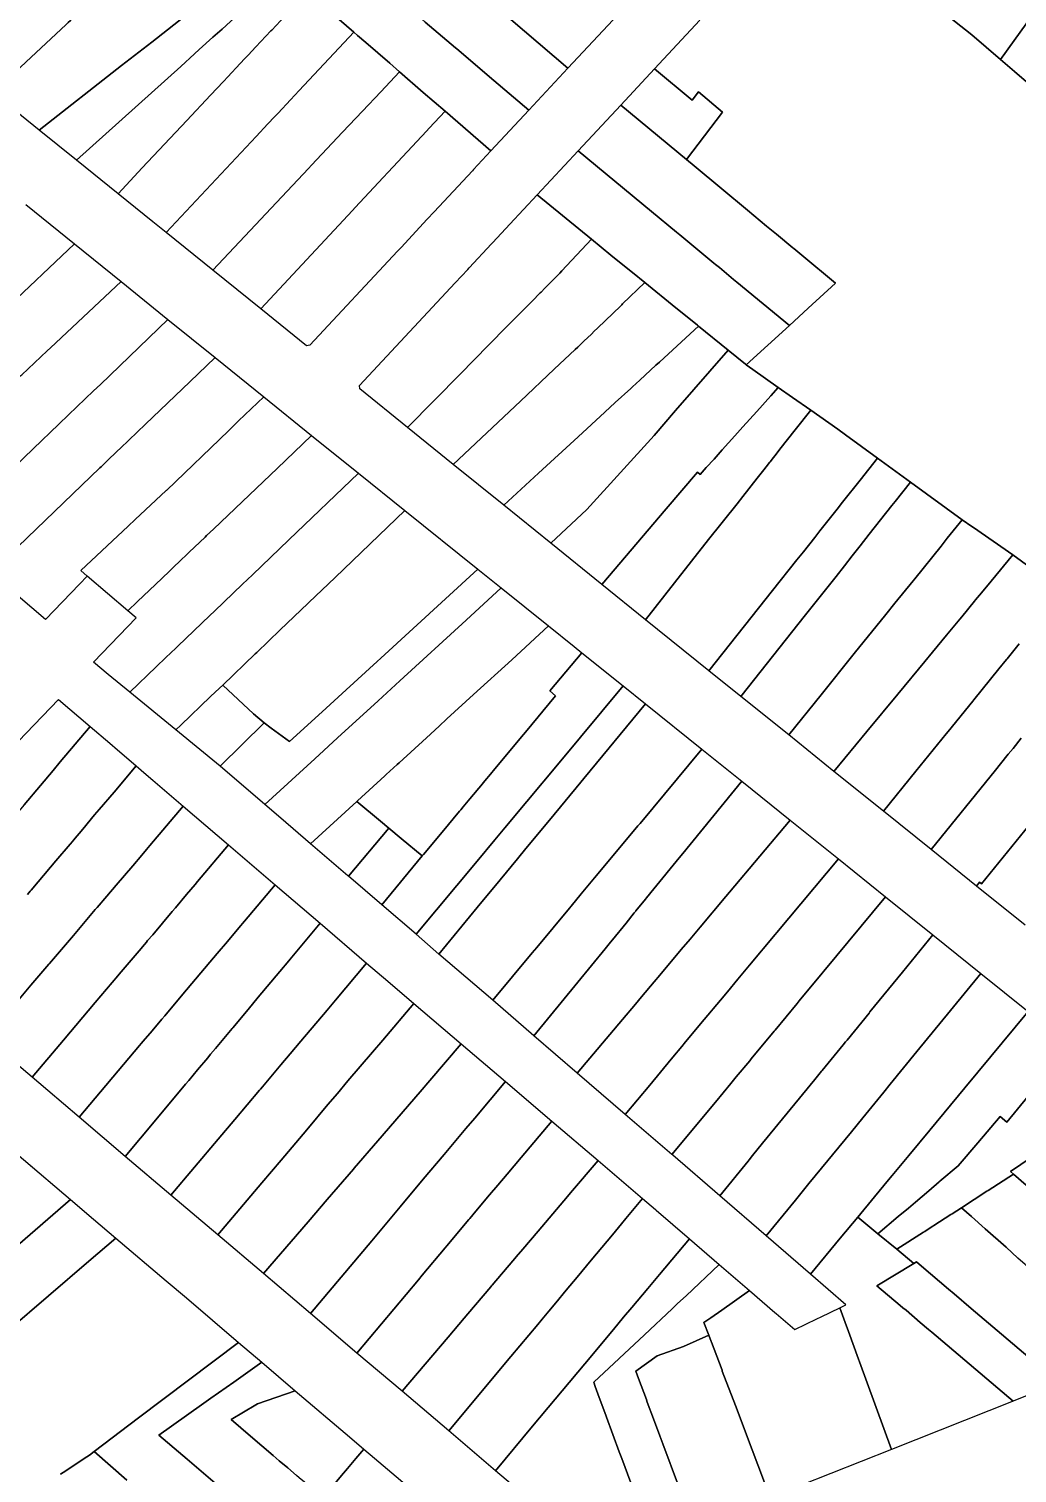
# Model space of a CAD drawing. Header units: metres. Extents: x 3 to 1005126, y 39 to 4383651.
# Drawn here: x 490382.7 to 490477.9, y 4370960.1 to 4371099.3 of the extents above; entities that cross this region are included whole.
import ezdxf

# ---------------------------------------------------------------- set-up
doc = ezdxf.new("R2010")
doc.units = ezdxf.units.M
doc.header["$MEASUREMENT"] = 0
doc.layers.add('TM_Llucmajor', color=7, linetype='Continuous')

msp = doc.modelspace()

# ---------------------------------------------------------------- linework, layer by layer
at = {"layer": 'TM_Llucmajor', "linetype": 'Continuous', "flags": 128}
for points in [[(490379.22, 4371093.11), (490374.59, 4371096.84), (490377.71, 4371101), (490379.04, 4371099.96), (490382.54, 4371104.13), (490384.22, 4371106.14), (490386.65, 4371108.37), (490388.51, 4371110.07), (490390.66, 4371112.04), (490394.6, 4371115.66), (490396.92, 4371117.79), (490400.58, 4371121.15), (490404.9, 4371117.01), (490395.33, 4371108.1), (490394.99, 4371107.78), (490394.65, 4371107.47), (490392.87, 4371105.81), (490391.01, 4371104.08), (490386.68, 4371100.06), (490386.48, 4371099.87), (490386.25, 4371099.65), (490382.89, 4371096.53), (490379.22, 4371093.11)], [(490470.21, 4371101.33), (490470.07, 4371101.44), (490468.52, 4371102.68), (490467.32, 4371103.64), (490470.37, 4371107.13), (490472.07, 4371109.08), (490473.75, 4371111), (490474.1, 4371111.4), (490476.9, 4371114.43), (490477.06, 4371114.6), (490477.28, 4371114.85), (490483.89, 4371121.99), (490490.85, 4371117.68), (490485.58, 4371109.7), (490485.48, 4371109.52), (490483.63, 4371106.24), (490483.41, 4371106.37), (490482.74, 4371105.28), (490476.31, 4371096.31), (490473.53, 4371098.68), (490470.21, 4371101.33)], [(490383.66, 4371089.52), (490379.22, 4371093.11), (490382.89, 4371096.53), (490386.25, 4371099.65), (490386.48, 4371099.87), (490386.68, 4371100.06), (490391.01, 4371104.08), (490392.87, 4371105.81), (490394.65, 4371107.47), (490394.99, 4371107.78), (490395.33, 4371108.1), (490404.9, 4371117.01), (490411.17, 4371110.98), (490409.47, 4371109.65), (490405.34, 4371106.43), (490403.5, 4371105), (490399.32, 4371101.73), (490398.46, 4371101.06), (490398.16, 4371100.83), (490394.52, 4371097.99), (490391.61, 4371095.72), (490383.66, 4371089.52)], [(490423.87, 4371104.65), (490413.93, 4371113.13), (490416.36, 4371115.02), (490418.92, 4371117.02), (490420.73, 4371115.5), (490421.15, 4371115.15), (490424.24, 4371112.54), (490425.59, 4371111.41), (490428.89, 4371108.63), (490431.92, 4371106.07), (490435.44, 4371103.11), (490438.98, 4371100.13), (490434.63, 4371095.48), (490427.59, 4371101.48), (490423.87, 4371104.65)], [(490477.66, 4371095.15), (490476.31, 4371096.31), (490482.74, 4371105.28), (490483.41, 4371106.37), (490483.63, 4371106.24), (490485.48, 4371109.52), (490485.58, 4371109.7), (490490.85, 4371117.68), (490499.06, 4371112.59), (490494, 4371104.59), (490493.2, 4371105.18), (490492.94, 4371104.93), (490491.22, 4371103.31), (490490.81, 4371102.92), (490490.38, 4371102.52), (490490.13, 4371102.28), (490489.84, 4371102.43), (490489.46, 4371102.07), (490487.02, 4371099.79), (490486.91, 4371099.68), (490483.36, 4371096.36), (490479.97, 4371093.18), (490477.66, 4371095.15)], [(490411.08, 4371108.27), (490409.47, 4371109.65), (490411.17, 4371110.98), (490413.93, 4371113.13), (490423.87, 4371104.65), (490427.59, 4371101.48), (490434.63, 4371095.48), (490430.85, 4371091.42), (490427.47, 4371094.3), (490423.92, 4371097.33), (490423.78, 4371097.45), (490420.88, 4371099.92), (490420.15, 4371100.54), (490418.6, 4371101.87), (490417.87, 4371102.49), (490417.07, 4371103.17), (490415.84, 4371104.22), (490415.26, 4371104.72), (490411.08, 4371108.27)], [(490387.26, 4371086.62), (490383.66, 4371089.52), (490391.61, 4371095.72), (490394.52, 4371097.99), (490398.16, 4371100.83), (490398.46, 4371101.06), (490399.32, 4371101.73), (490403.5, 4371105), (490405.34, 4371106.43), (490407.36, 4371104.68), (490405.54, 4371103.05), (490403.63, 4371101.33), (490402.11, 4371099.96), (490401.31, 4371099.24), (490400.42, 4371098.45), (490399.1, 4371097.27), (490398.65, 4371096.86), (490397.31, 4371095.65), (490387.26, 4371086.62)], [(490400.41, 4371076.01), (490395.91, 4371079.64), (490404.57, 4371088.9), (490405.7, 4371090.1), (490406.35, 4371090.79), (490406.69, 4371091.15), (490407.88, 4371092.43), (490408.73, 4371093.34), (490413.98, 4371098.95), (490414.35, 4371098.63), (490415.15, 4371097.94), (490417.45, 4371095.95), (490418.4, 4371095.13), (490416.58, 4371093.2), (490414.84, 4371091.35), (490412.91, 4371089.3), (490409.93, 4371086.13), (490409.63, 4371085.81), (490400.41, 4371076.01)], [(490405.02, 4371072.29), (490400.41, 4371076.01), (490409.63, 4371085.81), (490409.93, 4371086.13), (490412.91, 4371089.3), (490414.84, 4371091.35), (490416.58, 4371093.2), (490418.4, 4371095.13), (490420.69, 4371093.14), (490422.79, 4371091.33), (490421.26, 4371089.69), (490421, 4371089.41), (490417.3, 4371085.45), (490416.83, 4371084.95), (490414.12, 4371082.04), (490413.85, 4371081.75), (490405.02, 4371072.29)], [(490446.05, 4371086.67), (490439.71, 4371091.92), (490442.95, 4371095.4), (490446.58, 4371092.38), (490447.22, 4371093.21), (490449.52, 4371091.25), (490446.05, 4371086.67)], [(490442.68, 4371081.66), (490435.6, 4371087.51), (490439.71, 4371091.92), (490446.05, 4371086.67), (490446.78, 4371086.06), (490449.46, 4371083.85), (490451.94, 4371081.79), (490453.77, 4371080.27), (490454.72, 4371079.48), (490456.3, 4371078.17), (490456.4, 4371078.09), (490457.16, 4371077.46), (490460.4, 4371074.77), (490457.77, 4371072.35), (490455.96, 4371070.69), (490450.89, 4371074.87), (490450.58, 4371075.13), (490449.22, 4371076.26), (490448.85, 4371076.56), (490448.68, 4371076.7), (490447.92, 4371077.33), (490445.4, 4371079.41), (490445.07, 4371079.68), (490442.68, 4371081.66)], [(490418.55, 4371078.21), (490418.19, 4371077.83), (490409.77, 4371068.79), (490409.44, 4371068.73), (490405.02, 4371072.29), (490413.85, 4371081.75), (490414.12, 4371082.04), (490416.83, 4371084.95), (490417.3, 4371085.45), (490421, 4371089.41), (490421.26, 4371089.69), (490422.79, 4371091.33), (490427.21, 4371087.51), (490425.53, 4371085.71), (490425.42, 4371085.59), (490421.72, 4371081.62), (490421.07, 4371080.93), (490418.55, 4371078.21)], [(490436.89, 4371079), (490431.65, 4371083.26), (490435.6, 4371087.51), (490442.68, 4371081.66), (490445.07, 4371079.68), (490445.4, 4371079.41), (490447.92, 4371077.33), (490448.68, 4371076.7), (490448.85, 4371076.56), (490449.22, 4371076.26), (490450.58, 4371075.13), (490450.89, 4371074.87), (490455.96, 4371070.69), (490451.81, 4371066.88), (490451.72, 4371066.95), (490450.05, 4371068.31), (490447.22, 4371070.61), (490447.1, 4371070.71), (490445.16, 4371072.28), (490445.03, 4371072.39), (490442.03, 4371074.83), (490441.51, 4371075.25), (490441.36, 4371075.38), (490438.77, 4371077.47), (490436.89, 4371079)], [(490419.15, 4371060.87), (490414.56, 4371064.58), (490414.54, 4371064.9), (490420.67, 4371071.48), (490423.76, 4371074.8), (490424.36, 4371075.44), (490424.97, 4371076.09), (490425.11, 4371076.24), (490427.25, 4371078.54), (490427.39, 4371078.69), (490429.03, 4371080.45), (490431.65, 4371083.26), (490436.89, 4371079), (490434.05, 4371075.96), (490433.85, 4371075.74), (490432.55, 4371074.43), (490432.4, 4371074.27), (490432.03, 4371073.89), (490431.96, 4371073.82), (490431.18, 4371073.03), (490428.65, 4371070.48), (490425.53, 4371067.31), (490424.29, 4371066.07), (490419.15, 4371060.87)], [(490423.58, 4371057.29), (490419.15, 4371060.87), (490424.29, 4371066.07), (490425.53, 4371067.31), (490428.65, 4371070.48), (490431.18, 4371073.03), (490431.96, 4371073.82), (490432.03, 4371073.89), (490432.4, 4371074.27), (490432.55, 4371074.43), (490433.85, 4371075.74), (490434.05, 4371075.96), (490436.89, 4371079), (490438.77, 4371077.47), (490441.36, 4371075.38), (490441.51, 4371075.25), (490442.03, 4371074.83), (490439.89, 4371072.76), (490439.82, 4371072.69), (490439.71, 4371072.59), (490437.47, 4371070.43), (490437.16, 4371070.13), (490436.88, 4371069.86), (490436.16, 4371069.16), (490435.58, 4371068.61), (490435.33, 4371068.36), (490433.31, 4371066.46), (490430.06, 4371063.4), (490423.58, 4371057.29)], [(490374.59, 4371050.6), (490373, 4371051.95), (490378.83, 4371057.57), (490378.09, 4371058.22), (490375.85, 4371060.16), (490378.59, 4371062.74), (490379.17, 4371063.28), (490381.92, 4371065.86), (490381.99, 4371065.93), (490384.44, 4371068.23), (490384.76, 4371068.53), (490391.56, 4371074.92), (490396.07, 4371071.27), (490389.57, 4371065.01), (490388.91, 4371064.38), (490386.5, 4371062.06), (490385.57, 4371061.17), (490383.1, 4371058.79), (490380.41, 4371056.2), (490374.59, 4371050.6)], [(490428.44, 4371053.36), (490423.58, 4371057.29), (490430.06, 4371063.4), (490433.31, 4371066.46), (490435.33, 4371068.36), (490435.58, 4371068.61), (490436.16, 4371069.16), (490436.88, 4371069.86), (490437.16, 4371070.13), (490437.47, 4371070.43), (490439.71, 4371072.59), (490439.82, 4371072.69), (490439.89, 4371072.76), (490442.03, 4371074.83), (490445.03, 4371072.39), (490445.16, 4371072.28), (490447.1, 4371070.71), (490447.22, 4371070.61), (490444.31, 4371067.95), (490443.44, 4371067.16), (490443.11, 4371066.85), (490441.56, 4371065.43), (490440.85, 4371064.78), (490440.67, 4371064.62), (490439.19, 4371063.26), (490438.18, 4371062.33), (490435.61, 4371059.96), (490431.8, 4371056.45), (490428.44, 4371053.36)], [(490378.99, 4371046.86), (490374.59, 4371050.6), (490380.41, 4371056.2), (490383.1, 4371058.79), (490385.57, 4371061.17), (490386.5, 4371062.06), (490388.91, 4371064.38), (490389.57, 4371065.01), (490396.07, 4371071.27), (490400.63, 4371067.6), (490398.2, 4371065.27), (490393.92, 4371061.17), (490391.5, 4371058.85), (490391.2, 4371058.56), (490390.23, 4371057.64), (490389.64, 4371057.07), (490389.53, 4371056.96), (490378.99, 4371046.86)], [(490432.97, 4371049.7), (490428.44, 4371053.36), (490431.8, 4371056.45), (490435.61, 4371059.96), (490438.18, 4371062.33), (490439.19, 4371063.26), (490440.67, 4371064.62), (490440.85, 4371064.78), (490441.56, 4371065.43), (490443.11, 4371066.85), (490443.44, 4371067.16), (490444.31, 4371067.95), (490447.22, 4371070.61), (490450.05, 4371068.31), (490445, 4371062.5), (490442.93, 4371060.1), (490436.44, 4371052.96), (490432.97, 4371049.7)], [(490437.88, 4371045.73), (490432.97, 4371049.7), (490436.44, 4371052.96), (490442.93, 4371060.1), (490445, 4371062.5), (490450.05, 4371068.31), (490451.72, 4371066.95), (490451.81, 4371066.88), (490452.43, 4371066.45), (490454.89, 4371064.72), (490454.17, 4371063.91), (490452.82, 4371062.41), (490451.48, 4371060.92), (490450.71, 4371060.06), (490449.48, 4371058.69), (490448.7, 4371057.82), (490447.96, 4371056.99), (490447.38, 4371056.34), (490447.11, 4371056.56), (490444.1, 4371053.02), (490437.88, 4371045.73)], [(490388.31, 4371046.54), (490387.56, 4371045.76), (490384.28, 4371042.36), (490378.99, 4371046.86), (490389.53, 4371056.96), (490389.64, 4371057.07), (490390.23, 4371057.64), (490391.2, 4371058.56), (490391.5, 4371058.85), (490393.92, 4371061.17), (490398.2, 4371065.27), (490400.63, 4371067.6), (490405.31, 4371063.82), (490402.89, 4371061.5), (490401.91, 4371060.55), (490395.96, 4371054.82), (490395.9, 4371054.77), (490392.93, 4371052), (490392.24, 4371051.35), (490387.68, 4371047.09), (490388.31, 4371046.54)], [(490442.1, 4371042.33), (490437.88, 4371045.73), (490444.1, 4371053.02), (490447.11, 4371056.56), (490447.38, 4371056.34), (490447.96, 4371056.99), (490448.7, 4371057.82), (490449.48, 4371058.69), (490450.71, 4371060.06), (490451.48, 4371060.92), (490452.82, 4371062.41), (490454.17, 4371063.91), (490454.89, 4371064.72), (490456.27, 4371063.75), (490458.02, 4371062.52), (490456.53, 4371060.64), (490455.05, 4371058.76), (490454.69, 4371058.3), (490454.43, 4371057.97), (490454.1, 4371057.55), (490454.04, 4371057.47), (490453.71, 4371057.05), (490453.49, 4371056.77), (490452.86, 4371055.97), (490451.47, 4371054.21), (490450.92, 4371053.51), (490448.18, 4371050.05), (490444.9, 4371045.88), (490442.1, 4371042.33)], [(490388.31, 4371046.54), (490387.68, 4371047.09), (490392.24, 4371051.35), (490392.93, 4371052), (490395.9, 4371054.77), (490395.96, 4371054.82), (490401.91, 4371060.55), (490402.89, 4371061.5), (490405.31, 4371063.82), (490409.92, 4371060.09), (490406.6, 4371056.92), (490403.27, 4371053.74), (490400.47, 4371051.07), (490399.81, 4371050.44), (490399.66, 4371050.29), (490398.13, 4371048.84), (490397.83, 4371048.56), (490397.37, 4371048.12), (490396.53, 4371047.31), (490396.2, 4371046.99), (490394.87, 4371045.74), (490393.16, 4371044.1), (490392.21, 4371043.19), (490388.31, 4371046.54)], [(490448.21, 4371037.42), (490442.1, 4371042.33), (490444.9, 4371045.88), (490448.18, 4371050.05), (490450.92, 4371053.51), (490451.47, 4371054.21), (490452.86, 4371055.97), (490453.49, 4371056.77), (490453.71, 4371057.05), (490454.04, 4371057.47), (490454.1, 4371057.55), (490454.43, 4371057.97), (490454.69, 4371058.3), (490455.05, 4371058.76), (490456.53, 4371060.64), (490458.02, 4371062.52), (490460.62, 4371060.69), (490461.38, 4371060.14), (490464.46, 4371057.91), (490462.77, 4371055.78), (490461.09, 4371053.66), (490460.57, 4371053), (490458.9, 4371050.9), (490458.4, 4371050.27), (490457.31, 4371048.89), (490456.67, 4371048.09), (490454.34, 4371045.15), (490448.21, 4371037.42)], [(490390.33, 4371037.07), (490388.92, 4371038.23), (490393.01, 4371042.5), (490392.21, 4371043.19), (490393.16, 4371044.1), (490394.87, 4371045.74), (490396.2, 4371046.99), (490396.53, 4371047.31), (490397.37, 4371048.12), (490397.83, 4371048.56), (490398.13, 4371048.84), (490399.66, 4371050.29), (490399.81, 4371050.44), (490400.47, 4371051.07), (490403.27, 4371053.74), (490406.6, 4371056.92), (490409.92, 4371060.09), (490414.44, 4371056.44), (490407.73, 4371050.02), (490404.22, 4371046.66), (490403.27, 4371045.75), (490400.56, 4371043.16), (490400.11, 4371042.73), (490397.02, 4371039.78), (490396.83, 4371039.59), (490395.89, 4371038.69), (490394.95, 4371037.79), (490392.41, 4371035.36), (490390.33, 4371037.07)], [(490451.3, 4371034.93), (490448.21, 4371037.42), (490454.34, 4371045.15), (490456.67, 4371048.09), (490457.31, 4371048.89), (490458.4, 4371050.27), (490458.9, 4371050.9), (490460.57, 4371053), (490461.09, 4371053.66), (490462.77, 4371055.78), (490464.46, 4371057.91), (490467.63, 4371055.6), (490466.15, 4371053.72), (490465.85, 4371053.35), (490463.66, 4371050.57), (490462.78, 4371049.46), (490462.02, 4371048.5), (490461.26, 4371047.53), (490460.46, 4371046.51), (490459.82, 4371045.71), (490457.52, 4371042.79), (490451.3, 4371034.93)], [(490396.84, 4371031.71), (490392.41, 4371035.36), (490394.95, 4371037.79), (490395.89, 4371038.69), (490396.83, 4371039.59), (490397.02, 4371039.78), (490400.11, 4371042.73), (490400.56, 4371043.16), (490403.27, 4371045.75), (490404.22, 4371046.66), (490407.73, 4371050.02), (490414.44, 4371056.44), (490418.91, 4371052.85), (490412.19, 4371046.41), (490409.65, 4371043.99), (490409.55, 4371043.89), (490406.9, 4371041.35), (490404.65, 4371039.19), (490404.49, 4371039.04), (490401.36, 4371036.04), (490401.06, 4371035.75), (490400.19, 4371034.93), (490397.32, 4371032.17), (490396.84, 4371031.71)], [(490455.9, 4371031.23), (490451.3, 4371034.93), (490457.52, 4371042.79), (490459.82, 4371045.71), (490460.46, 4371046.51), (490461.26, 4371047.53), (490462.02, 4371048.5), (490462.78, 4371049.46), (490463.66, 4371050.57), (490465.85, 4371053.35), (490466.15, 4371053.72), (490467.63, 4371055.6), (490472.62, 4371051.97), (490471.18, 4371050.18), (490470.88, 4371049.81), (490470.58, 4371049.43), (490468.04, 4371046.28), (490467.88, 4371046.09), (490466.13, 4371043.92), (490465.25, 4371042.83), (490462.22, 4371039.07), (490459.03, 4371035.11), (490455.9, 4371031.23)], [(490405.36, 4371032.4), (490404.32, 4371033.26), (490401.36, 4371036.04), (490404.49, 4371039.04), (490404.65, 4371039.19), (490406.9, 4371041.35), (490409.55, 4371043.89), (490409.65, 4371043.99), (490412.19, 4371046.41), (490418.91, 4371052.85), (490425.94, 4371047.2), (490416.58, 4371038.62), (490416.25, 4371038.32), (490413.25, 4371035.58), (490410.94, 4371033.46), (490407.81, 4371030.59), (490406.04, 4371031.89), (490405.36, 4371032.4)], [(490460.26, 4371027.72), (490455.9, 4371031.23), (490459.03, 4371035.11), (490462.22, 4371039.07), (490465.25, 4371042.83), (490466.13, 4371043.92), (490467.88, 4371046.09), (490468.04, 4371046.28), (490470.58, 4371049.43), (490470.88, 4371049.81), (490471.18, 4371050.18), (490472.62, 4371051.97), (490473.55, 4371051.32), (490473.69, 4371051.22), (490477.49, 4371048.57), (490475.42, 4371046.06), (490474.49, 4371044.94), (490473.91, 4371044.24), (490473.81, 4371044.12), (490472.57, 4371042.62), (490472.39, 4371042.4), (490471.09, 4371040.83), (490470.66, 4371040.3), (490469.75, 4371039.2), (490469.01, 4371038.31), (490466.42, 4371035.17), (490463.43, 4371031.56), (490460.26, 4371027.72)], [(490405.42, 4371024.52), (490401.1, 4371028.21), (490405.36, 4371032.4), (490406.04, 4371031.89), (490407.81, 4371030.59), (490410.94, 4371033.46), (490413.25, 4371035.58), (490416.25, 4371038.32), (490416.58, 4371038.62), (490425.94, 4371047.2), (490428.19, 4371045.4), (490424.81, 4371042.3), (490418.43, 4371036.45), (490416.33, 4371034.53), (490412.42, 4371030.94), (490410.24, 4371028.94), (490405.42, 4371024.52)], [(490406.95, 4371023.21), (490405.42, 4371024.52), (490410.24, 4371028.94), (490412.42, 4371030.94), (490416.33, 4371034.53), (490418.43, 4371036.45), (490424.81, 4371042.3), (490428.19, 4371045.4), (490432.76, 4371041.73), (490429.21, 4371038.48), (490425.54, 4371035.12), (490422.97, 4371032.77), (490422.22, 4371032.08), (490420.99, 4371030.95), (490418.35, 4371028.54), (490418.17, 4371028.37), (490417.12, 4371027.42), (490416.99, 4371027.3), (490414.34, 4371024.87), (490414.27, 4371024.81), (490409.83, 4371020.74), (490406.95, 4371023.21)], [(490416.56, 4371022.91), (490414.27, 4371024.81), (490414.34, 4371024.87), (490416.99, 4371027.3), (490417.12, 4371027.42), (490418.17, 4371028.37), (490418.35, 4371028.54), (490420.99, 4371030.95), (490422.22, 4371032.08), (490422.97, 4371032.77), (490425.54, 4371035.12), (490429.21, 4371038.48), (490432.76, 4371041.73), (490435.22, 4371039.75), (490435.97, 4371039.15), (490432.88, 4371035.47), (490433.44, 4371035), (490430.53, 4371031.51), (490430.33, 4371031.27), (490427.42, 4371027.77), (490427.32, 4371027.65), (490426.45, 4371026.62), (490426.38, 4371026.53), (490425.18, 4371025.09), (490424.52, 4371024.29), (490424.29, 4371024.01), (490424.18, 4371023.88), (490422.5, 4371021.86), (490420.71, 4371019.71), (490420.59, 4371019.57), (490418.55, 4371021.26), (490417.36, 4371022.25), (490416.56, 4371022.91)], [(490419.99, 4371012.02), (490416.68, 4371014.87), (490420.59, 4371019.57), (490420.71, 4371019.71), (490422.5, 4371021.86), (490424.18, 4371023.88), (490424.29, 4371024.01), (490424.52, 4371024.29), (490425.18, 4371025.09), (490426.38, 4371026.53), (490426.45, 4371026.62), (490427.32, 4371027.65), (490427.42, 4371027.77), (490430.33, 4371031.27), (490430.53, 4371031.51), (490433.44, 4371035), (490432.88, 4371035.47), (490435.97, 4371039.15), (490439.96, 4371035.95), (490433.79, 4371028.55), (490430.67, 4371024.82), (490428.55, 4371022.28), (490427.59, 4371021.13), (490425.88, 4371019.08), (490419.99, 4371012.02)], [(490401.1, 4371028.21), (490396.84, 4371031.71), (490397.32, 4371032.17), (490400.19, 4371034.93), (490401.06, 4371035.75), (490401.36, 4371036.04), (490404.32, 4371033.26), (490405.36, 4371032.4), (490401.1, 4371028.21)], [(490422.19, 4371010.12), (490419.99, 4371012.02), (490425.88, 4371019.08), (490427.59, 4371021.13), (490428.55, 4371022.28), (490430.67, 4371024.82), (490433.79, 4371028.55), (490439.96, 4371035.95), (490442.1, 4371034.23), (490436.16, 4371027.04), (490435.86, 4371026.67), (490432.85, 4371023.03), (490430.57, 4371020.28), (490429.77, 4371019.31), (490428.08, 4371017.27), (490425.89, 4371014.61), (490422.19, 4371010.12)], [(490369.65, 4371009.58), (490366.33, 4371012.41), (490366.2, 4371014.42), (490371.58, 4371020.05), (490380.35, 4371029.25), (490382.42, 4371031.41), (490385.52, 4371034.66), (490388.58, 4371032.04), (490385.71, 4371028.63), (490385.02, 4371027.82), (490383.79, 4371026.35), (490382.22, 4371024.49), (490380.97, 4371023.01), (490380.16, 4371022.05), (490378.38, 4371019.94), (490376.05, 4371017.17), (490375.66, 4371016.71), (490369.65, 4371009.58)], [(490427.38, 4371005.66), (490422.19, 4371010.12), (490425.89, 4371014.61), (490428.08, 4371017.27), (490429.77, 4371019.31), (490430.57, 4371020.28), (490432.85, 4371023.03), (490435.86, 4371026.67), (490436.16, 4371027.04), (490442.1, 4371034.23), (490447.53, 4371029.87), (490441.57, 4371022.71), (490441.37, 4371022.47), (490438.19, 4371018.65), (490437.2, 4371017.46), (490435.91, 4371015.91), (490434.94, 4371014.74), (490434.78, 4371014.54), (490431.62, 4371010.76), (490431.18, 4371010.24), (490427.38, 4371005.66)], [(490431.35, 4371002.24), (490427.38, 4371005.66), (490431.18, 4371010.24), (490431.62, 4371010.76), (490434.78, 4371014.54), (490434.94, 4371014.74), (490435.91, 4371015.91), (490437.2, 4371017.46), (490438.19, 4371018.65), (490441.37, 4371022.47), (490441.57, 4371022.71), (490447.53, 4371029.87), (490451.39, 4371026.77), (490445.7, 4371019.81), (490445.34, 4371019.38), (490442.91, 4371016.41), (490442.21, 4371015.55), (490442.1, 4371015.41), (490441.17, 4371014.28), (490441.12, 4371014.21), (490441.02, 4371014.09), (490440.22, 4371013.11), (490438.91, 4371011.5), (490438.72, 4371011.27), (490438.21, 4371010.63), (490435.58, 4371007.42), (490431.35, 4371002.24)], [(490435.52, 4370998.65), (490431.35, 4371002.24), (490435.58, 4371007.42), (490438.21, 4371010.63), (490438.72, 4371011.27), (490438.91, 4371011.5), (490440.22, 4371013.11), (490441.02, 4371014.09), (490441.12, 4371014.21), (490441.17, 4371014.28), (490442.1, 4371015.41), (490442.21, 4371015.55), (490442.91, 4371016.41), (490445.34, 4371019.38), (490445.7, 4371019.81), (490451.39, 4371026.77), (490456.05, 4371023.03), (490450.18, 4371016.07), (490449.85, 4371015.67), (490447.36, 4371012.72), (490446.39, 4371011.55), (490445.54, 4371010.55), (490443.47, 4371008.09), (490442.93, 4371007.45), (490441.72, 4371006.01), (490441.12, 4371005.3), (490439.87, 4371003.81), (490435.52, 4370998.65)], [(490413.49, 4371017.61), (490413.43, 4371017.67), (490409.83, 4371020.74), (490414.27, 4371024.81), (490416.56, 4371022.91), (490417.36, 4371022.25), (490413.49, 4371017.61)], [(490440.14, 4370994.67), (490435.52, 4370998.65), (490439.87, 4371003.81), (490441.12, 4371005.3), (490441.72, 4371006.01), (490442.93, 4371007.45), (490443.47, 4371008.09), (490445.54, 4371010.55), (490446.39, 4371011.55), (490447.36, 4371012.72), (490449.85, 4371015.67), (490450.18, 4371016.07), (490456.05, 4371023.03), (490460.68, 4371019.31), (490454.76, 4371012.21), (490454.59, 4371012), (490452.12, 4371009.04), (490450.99, 4371007.69), (490449.99, 4371006.49), (490449.32, 4371005.68), (490447.76, 4371003.81), (490445.8, 4371001.46), (490445.75, 4371001.4), (490444.58, 4371000), (490442.5, 4370997.5), (490440.14, 4370994.67)], [(490416.68, 4371014.87), (490413.49, 4371017.61), (490417.36, 4371022.25), (490418.55, 4371021.26), (490420.59, 4371019.57), (490416.68, 4371014.87)], [(490387.52, 4370994.39), (490382.99, 4370998.25), (490386.01, 4371001.82), (490389.08, 4371005.45), (490391.24, 4371008.01), (490391.39, 4371008.17), (490393.49, 4371010.65), (490393.63, 4371010.82), (490394, 4371011.26), (490394.12, 4371011.41), (490394.61, 4371011.98), (490396.5, 4371014.22), (490396.8, 4371014.57), (490397.88, 4371015.85), (490398.71, 4371016.83), (490398.94, 4371017.11), (490401.92, 4371020.63), (490406.41, 4371016.79), (490403.46, 4371013.3), (490402.9, 4371012.63), (490401.82, 4371011.34), (490400.83, 4371010.17), (490400.12, 4371009.33), (490397.88, 4371006.67), (490397.68, 4371006.45), (490395.77, 4371004.18), (490395.5, 4371003.86), (490394.55, 4371002.73), (490393.69, 4371001.71), (490393.51, 4371001.5), (490393.35, 4371001.3), (490387.52, 4370994.39)], [(490444.64, 4370990.81), (490440.14, 4370994.67), (490442.5, 4370997.5), (490444.58, 4371000), (490445.75, 4371001.4), (490445.8, 4371001.46), (490447.76, 4371003.81), (490449.32, 4371005.68), (490449.99, 4371006.49), (490450.99, 4371007.69), (490452.12, 4371009.04), (490454.59, 4371012), (490454.76, 4371012.21), (490460.68, 4371019.31), (490465.24, 4371015.64), (490459.28, 4371008.46), (490459.13, 4371008.27), (490456.91, 4371005.6), (490456.72, 4371005.37), (490454.59, 4371002.8), (490454.5, 4371002.69), (490452.29, 4371000.02), (490452.14, 4370999.84), (490450.85, 4370998.28), (490450.33, 4370997.66), (490448.83, 4370995.85), (490444.64, 4370990.81)], [(490391.97, 4370990.62), (490387.52, 4370994.39), (490393.35, 4371001.3), (490393.51, 4371001.5), (490393.69, 4371001.71), (490394.55, 4371002.73), (490395.5, 4371003.86), (490395.77, 4371004.18), (490397.68, 4371006.45), (490397.88, 4371006.67), (490400.12, 4371009.33), (490400.83, 4371010.17), (490401.82, 4371011.34), (490402.9, 4371012.63), (490403.46, 4371013.3), (490406.41, 4371016.79), (490410.75, 4371013.08), (490407.87, 4371009.63), (490407.72, 4371009.45), (490406.86, 4371008.43), (490404.79, 4371005.95), (490403.82, 4371004.79), (490402.33, 4371003.01), (490402.27, 4371002.95), (490400.66, 4371001.02), (490400.19, 4371000.46), (490399.92, 4371000.13), (490398.93, 4370998.95), (490398.09, 4370997.95), (490397.78, 4370997.57), (490394.91, 4370994.14), (490391.97, 4370990.62)], [(490449.26, 4370986.83), (490444.73, 4370990.73), (490444.64, 4370990.81), (490448.83, 4370995.85), (490450.33, 4370997.66), (490450.85, 4370998.28), (490452.14, 4370999.84), (490452.29, 4371000.02), (490454.5, 4371002.69), (490454.59, 4371002.8), (490456.72, 4371005.37), (490456.91, 4371005.6), (490459.13, 4371008.27), (490459.28, 4371008.46), (490465.24, 4371015.64), (490469.79, 4371011.97), (490466.86, 4371008.38), (490463.73, 4371004.55), (490463.64, 4371004.43), (490461.52, 4371001.83), (490461.38, 4371001.66), (490461.13, 4371001.36), (490459.12, 4370998.9), (490459.06, 4370998.83), (490458.54, 4370998.18), (490458.41, 4370998.02), (490453.36, 4370991.9), (490452.42, 4370990.71), (490452.1, 4370990.29), (490451.99, 4370990.17), (490449.26, 4370986.83)], [(490396.37, 4370986.88), (490391.97, 4370990.62), (490394.91, 4370994.14), (490397.78, 4370997.57), (490398.09, 4370997.95), (490398.93, 4370998.95), (490399.92, 4371000.13), (490400.19, 4371000.46), (490400.66, 4371001.02), (490402.27, 4371002.95), (490402.33, 4371003.01), (490403.82, 4371004.79), (490404.79, 4371005.95), (490406.86, 4371008.43), (490407.72, 4371009.45), (490407.87, 4371009.63), (490410.75, 4371013.08), (490415.23, 4371009.24), (490412.23, 4371005.68), (490411.42, 4371004.72), (490408.89, 4371001.73), (490407.87, 4371000.51), (490406.96, 4370999.43), (490405.2, 4370997.34), (490404.99, 4370997.11), (490404.92, 4370997.02), (490402.52, 4370994.17), (490400.92, 4370992.29), (490396.37, 4370986.88)], [(490453.73, 4370982.97), (490449.26, 4370986.83), (490451.99, 4370990.17), (490452.1, 4370990.29), (490452.42, 4370990.71), (490453.36, 4370991.9), (490458.41, 4370998.02), (490458.54, 4370998.18), (490459.06, 4370998.83), (490459.12, 4370998.9), (490461.13, 4371001.36), (490461.38, 4371001.66), (490461.52, 4371001.83), (490463.64, 4371004.43), (490463.73, 4371004.55), (490466.86, 4371008.38), (490469.79, 4371011.97), (490474.41, 4371008.25), (490471.48, 4371004.67), (490468.25, 4371000.72), (490465.68, 4370997.57), (490465.05, 4370996.8), (490463.03, 4370994.33), (490461.94, 4370993), (490457.84, 4370988), (490456.55, 4370986.42), (490453.73, 4370982.97)], [(490400.89, 4370983.05), (490396.37, 4370986.88), (490400.92, 4370992.29), (490402.52, 4370994.17), (490404.92, 4370997.02), (490404.99, 4370997.11), (490405.2, 4370997.34), (490406.96, 4370999.43), (490407.87, 4371000.51), (490408.89, 4371001.73), (490411.42, 4371004.72), (490412.23, 4371005.68), (490415.23, 4371009.24), (490417.26, 4371007.5), (490419.76, 4371005.36), (490416.78, 4371001.83), (490415.79, 4371000.67), (490413.43, 4370997.89), (490412.41, 4370996.69), (490411.5, 4370995.61), (490409.46, 4370993.19), (490406.98, 4370990.25), (490405.13, 4370988.07), (490400.89, 4370983.05)], [(490457.99, 4370979.29), (490453.73, 4370982.97), (490456.55, 4370986.42), (490457.84, 4370988), (490461.94, 4370993), (490463.03, 4370994.33), (490465.05, 4370996.8), (490465.68, 4370997.57), (490468.25, 4371000.72), (490471.48, 4371004.67), (490474.41, 4371008.25), (490478.98, 4371004.57), (490472.88, 4370997.22), (490469.51, 4370993.15), (490467.48, 4370990.7), (490465.88, 4370988.78), (490465.52, 4370988.35), (490464.17, 4370986.72), (490462.55, 4370984.77), (490460.86, 4370982.74), (490457.99, 4370979.29)], [(490405.28, 4370979.33), (490400.89, 4370983.05), (490405.13, 4370988.07), (490406.98, 4370990.25), (490409.46, 4370993.19), (490411.5, 4370995.61), (490412.41, 4370996.69), (490413.43, 4370997.89), (490415.79, 4371000.67), (490416.78, 4371001.83), (490419.76, 4371005.36), (490424.35, 4371001.46), (490421.33, 4370997.95), (490420.37, 4370996.84), (490416.3, 4370992.12), (490414.03, 4370989.48), (490413.96, 4370989.39), (490411.44, 4370986.47), (490409.58, 4370984.33), (490405.28, 4370979.33)], [(490464.5, 4370983.17), (490462.55, 4370984.77), (490464.17, 4370986.72), (490465.52, 4370988.35), (490465.88, 4370988.78), (490467.48, 4370990.7), (490469.51, 4370993.15), (490472.88, 4370997.22), (490478.98, 4371004.57), (490482.99, 4371001.35), (490480, 4370997.69), (490476.92, 4370993.93), (490476.27, 4370994.47), (490474.11, 4370991.93), (490472.24, 4370989.71), (490470.47, 4370988.22), (490470.4, 4370988.16), (490469.41, 4370987.32), (490468.1, 4370986.21), (490467.44, 4370985.65), (490466.46, 4370984.83), (490464.5, 4370983.17)], [(490409.81, 4370975.47), (490405.28, 4370979.33), (490409.58, 4370984.33), (490411.44, 4370986.47), (490413.96, 4370989.39), (490414.03, 4370989.48), (490416.3, 4370992.12), (490420.37, 4370996.84), (490421.33, 4370997.95), (490424.35, 4371001.46), (490428.6, 4370997.83), (490425.64, 4370994.32), (490424.8, 4370993.31), (490422.69, 4370990.79), (490420.69, 4370988.42), (490418.46, 4370985.75), (490415.72, 4370982.49), (490409.81, 4370975.47)], [(490414.29, 4370971.67), (490409.81, 4370975.47), (490415.72, 4370982.49), (490418.46, 4370985.75), (490420.69, 4370988.42), (490422.69, 4370990.79), (490424.8, 4370993.31), (490425.64, 4370994.32), (490428.6, 4370997.83), (490433.06, 4370994.03), (490430.12, 4370990.53), (490428.76, 4370988.91), (490427.88, 4370987.86), (490427.08, 4370986.91), (490425.75, 4370985.33), (490425.18, 4370984.63), (490425.09, 4370984.53), (490422.95, 4370981.99), (490422.79, 4370981.81), (490420.59, 4370979.18), (490420.21, 4370978.73), (490414.29, 4370971.67)], [(490418.64, 4370967.99), (490414.29, 4370971.67), (490420.21, 4370978.73), (490420.59, 4370979.18), (490422.79, 4370981.81), (490422.95, 4370981.99), (490425.09, 4370984.53), (490425.18, 4370984.63), (490425.75, 4370985.33), (490427.08, 4370986.91), (490427.88, 4370987.86), (490428.76, 4370988.91), (490430.12, 4370990.53), (490433.06, 4370994.03), (490437.53, 4370990.24), (490434.88, 4370987.11), (490434.58, 4370986.76), (490431.76, 4370983.43), (490430.27, 4370981.69), (490429.63, 4370980.93), (490429.51, 4370980.79), (490427.69, 4370978.63), (490427.32, 4370978.21), (490427.27, 4370978.14), (490427.2, 4370978.06), (490424.98, 4370975.46), (490424.64, 4370975.05), (490423.09, 4370973.22), (490418.64, 4370967.99)], [(490477.55, 4370988.92), (490477.26, 4370989.17), (490480.26, 4370991.19), (490481.19, 4370990.43), (490481.82, 4370991.21), (490483.55, 4370989.65), (490483.73, 4370989.49), (490484.62, 4370988.68), (490484.72, 4370988.59), (490487.21, 4370986.35), (490489.81, 4370984.01), (490493.3, 4370980.86), (490493.97, 4370980.26), (490496.54, 4370977.94), (490493.48, 4370974.96), (490486.81, 4370980.8), (490484.96, 4370982.42), (490484.33, 4370982.98), (490481.84, 4370985.16), (490479.63, 4370987.1), (490479.51, 4370987.2), (490477.55, 4370988.92)], [(490423.14, 4370964.17), (490418.64, 4370967.99), (490423.09, 4370973.22), (490424.64, 4370975.05), (490424.98, 4370975.46), (490427.2, 4370978.06), (490427.27, 4370978.14), (490427.32, 4370978.21), (490427.69, 4370978.63), (490429.51, 4370980.79), (490429.63, 4370980.93), (490430.27, 4370981.69), (490431.76, 4370983.43), (490434.58, 4370986.76), (490434.88, 4370987.11), (490437.53, 4370990.24), (490441.82, 4370986.58), (490440.2, 4370984.63), (490439.78, 4370984.12), (490438.92, 4370983.08), (490436.85, 4370980.61), (490435.51, 4370979), (490434.46, 4370977.72), (490433.46, 4370976.52), (490432.78, 4370975.71), (490432.13, 4370974.93), (490431.71, 4370974.42), (490429.11, 4370971.33), (490423.14, 4370964.17)], [(490473.5, 4370984.83), (490472.54, 4370985.68), (490474.98, 4370987.26), (490475.13, 4370987.35), (490477.55, 4370988.92), (490479.51, 4370987.2), (490479.63, 4370987.1), (490481.84, 4370985.16), (490484.33, 4370982.98), (490484.96, 4370982.42), (490486.81, 4370980.8), (490493.48, 4370974.96), (490487.88, 4370971.97), (490481.18, 4370977.96), (490480.93, 4370978.18), (490478.67, 4370980.21), (490477.97, 4370980.83), (490476.84, 4370981.89), (490474.83, 4370983.64), (490473.5, 4370984.83)], [(490427.63, 4370960.34), (490423.14, 4370964.17), (490429.11, 4370971.33), (490431.71, 4370974.42), (490432.13, 4370974.93), (490432.78, 4370975.71), (490433.46, 4370976.52), (490434.46, 4370977.72), (490435.51, 4370979), (490436.85, 4370980.61), (490438.92, 4370983.08), (490439.78, 4370984.12), (490440.2, 4370984.63), (490441.82, 4370986.58), (490443.06, 4370985.5), (490443.13, 4370985.45), (490446.33, 4370982.69), (490443.45, 4370979.25), (490442.31, 4370977.89), (490440.78, 4370976.06), (490439.99, 4370975.12), (490439, 4370973.94), (490436.24, 4370970.63), (490431.22, 4370964.63), (490427.63, 4370960.34)], [(490460.81, 4370976.03), (490461.41, 4370976.33), (490457.99, 4370979.29), (490460.86, 4370982.74), (490462.55, 4370984.77), (490464.5, 4370983.17), (490466.32, 4370981.67), (490467.95, 4370980.31), (490464.4, 4370978.15), (490466.63, 4370976.27), (490466.91, 4370976.04), (490467.2, 4370975.79), (490468.58, 4370974.62), (490469.37, 4370973.95), (490469.68, 4370973.68), (490477.54, 4370967.05), (490465.8, 4370962.38), (490462.72, 4370970.82), (490462.63, 4370971.07), (490461.65, 4370973.74), (490461.33, 4370974.62), (490460.81, 4370976.03)], [(490466.63, 4370976.27), (490464.4, 4370978.15), (490467.95, 4370980.31), (490468.2, 4370980.46), (490469.36, 4370979.47), (490469.55, 4370979.32), (490471.31, 4370977.83), (490471.84, 4370977.38), (490473.47, 4370975.98), (490473.9, 4370975.61), (490476.39, 4370973.5), (490481.93, 4370968.79), (490477.54, 4370967.05), (490469.68, 4370973.68), (490469.37, 4370973.95), (490468.58, 4370974.62), (490467.2, 4370975.79), (490466.91, 4370976.04), (490466.63, 4370976.27)], [(490448.19, 4370973.41), (490447.73, 4370974.61), (490448.4, 4370975.08), (490449.44, 4370975.81), (490452.11, 4370977.71), (490454.56, 4370975.59), (490454.7, 4370975.47), (490456.5, 4370973.93), (490458.61, 4370974.96), (490459.04, 4370975.17), (490460.81, 4370976.03), (490461.33, 4370974.62), (490461.65, 4370973.74), (490462.63, 4370971.07), (490462.72, 4370970.82), (490465.8, 4370962.38), (490454.12, 4370957.74), (490452.37, 4370962.34), (490450.76, 4370966.61), (490449.5, 4370969.93), (490449.47, 4370970.01), (490448.45, 4370972.71), (490448.42, 4370972.79), (490448.19, 4370973.41)], [(490442.27, 4370966.95), (490442.23, 4370967.05), (490442.18, 4370967.19), (490441.42, 4370969.22), (490441.16, 4370969.93), (490443.22, 4370971.39), (490445.75, 4370972.3), (490448.19, 4370973.41), (490448.42, 4370972.79), (490448.45, 4370972.71), (490449.47, 4370970.01), (490449.5, 4370969.93), (490450.76, 4370966.61), (490452.37, 4370962.34), (490454.12, 4370957.74), (490446.79, 4370954.82), (490443.77, 4370962.93), (490443.48, 4370963.71), (490442.86, 4370965.35), (490442.27, 4370966.95)], [(490406.22, 4370961.81), (490404.03, 4370963.67), (490402.16, 4370965.27), (490404.55, 4370966.7), (490404.71, 4370966.79), (490408.34, 4370968.03), (490413.57, 4370963.6), (490414.96, 4370962.41), (490414.19, 4370961.5), (490413.39, 4370960.56), (490412.79, 4370959.86), (490411.02, 4370957.69), (490409.39, 4370959.09), (490408.74, 4370959.65), (490408.48, 4370959.88), (490407.62, 4370960.62), (490406.81, 4370961.3), (490406.22, 4370961.81)], [(490418.74, 4370951.09), (490415.93, 4370953.5), (490415.47, 4370953.89), (490411.02, 4370957.69), (490412.79, 4370959.86), (490413.39, 4370960.56), (490414.19, 4370961.5), (490414.96, 4370962.41), (490415.98, 4370961.53), (490418.06, 4370959.77), (490422.76, 4370955.77), (490429.81, 4370949.78), (490429.53, 4370947.89), (490424.71, 4370945.98), (490418.74, 4370951.09)]]:
    msp.add_lwpolyline(points, close=True, dxfattribs=at)
for points in [[(490407.76, 4371100.93), (490406.09, 4371099.15), (490406, 4371099.06), (490404.55, 4371097.52), (490403.81, 4371096.74), (490403.5, 4371096.4), (490403.05, 4371095.92), (490401.86, 4371094.65), (490401.44, 4371094.2), (490400.19, 4371092.87), (490397.9, 4371090.44), (490393.6, 4371085.86), (490391.28, 4371083.38), (490391.28, 4371083.38), (490387.26, 4371086.62), (490397.31, 4371095.65), (490398.65, 4371096.86), (490399.1, 4371097.27), (490400.42, 4371098.45), (490401.31, 4371099.24), (490402.11, 4371099.96)], [(490411.86, 4371100.78), (490413.98, 4371098.95), (490408.73, 4371093.34), (490407.88, 4371092.43), (490406.69, 4371091.15), (490406.35, 4371090.79), (490405.7, 4371090.1), (490404.57, 4371088.9), (490395.91, 4371079.64), (490394.63, 4371080.67), (490394.63, 4371080.67), (490391.28, 4371083.38), (490393.6, 4371085.86), (490397.9, 4371090.44), (490400.19, 4371092.87), (490401.44, 4371094.2), (490401.86, 4371094.65), (490403.05, 4371095.92), (490403.5, 4371096.4), (490403.81, 4371096.74), (490404.55, 4371097.52), (490406, 4371099.06), (490406.09, 4371099.15), (490407.76, 4371100.93)], [(490420.88, 4371099.92), (490423.78, 4371097.45), (490423.92, 4371097.33), (490427.47, 4371094.3), (490430.85, 4371091.42), (490427.21, 4371087.51), (490422.79, 4371091.33), (490420.69, 4371093.14), (490418.4, 4371095.13), (490417.45, 4371095.95), (490415.15, 4371097.94), (490414.35, 4371098.63), (490413.98, 4371098.95), (490411.86, 4371100.78)], [(490470.21, 4371101.33), (490473.53, 4371098.68), (490476.31, 4371096.31), (490477.66, 4371095.15), (490479.97, 4371093.18)], [(490479.18, 4371047.36), (490477.49, 4371048.57), (490473.69, 4371051.22), (490473.55, 4371051.32), (490472.62, 4371051.97), (490467.63, 4371055.6), (490464.46, 4371057.91), (490461.38, 4371060.14), (490460.62, 4371060.69), (490458.02, 4371062.52), (490456.27, 4371063.75), (490454.89, 4371064.72), (490452.43, 4371066.45), (490451.81, 4371066.88), (490455.96, 4371070.69), (490457.77, 4371072.35), (490460.4, 4371074.77), (490457.16, 4371077.46), (490456.4, 4371078.09), (490456.3, 4371078.17), (490454.72, 4371079.48), (490453.77, 4371080.27), (490451.94, 4371081.79), (490449.46, 4371083.85), (490446.78, 4371086.06), (490446.05, 4371086.67), (490446.05, 4371086.67), (490449.52, 4371091.25), (490447.22, 4371093.21), (490446.58, 4371092.38), (490442.95, 4371095.4), (490447.32, 4371100.1)], [(490382.38, 4371082.34), (490387.07, 4371078.55), (490380.3, 4371072.14)], [(490380.3, 4371072.14), (490387.07, 4371078.55), (490391.56, 4371074.92), (490384.76, 4371068.53), (490384.44, 4371068.23), (490381.99, 4371065.93)], [(490478.12, 4371040.02), (490477.86, 4371039.7), (490476.94, 4371038.57), (490476.87, 4371038.49), (490476.16, 4371037.61), (490473.73, 4371034.62), (490473.63, 4371034.49), (490471.25, 4371031.56), (490471.06, 4371031.33), (490468.16, 4371027.75), (490465.02, 4371023.89), (490465.02, 4371023.89), (490460.26, 4371027.72), (490463.43, 4371031.56), (490466.42, 4371035.17), (490469.01, 4371038.31), (490469.75, 4371039.2), (490470.66, 4371040.3), (490471.09, 4371040.83), (490472.39, 4371042.4), (490472.57, 4371042.62), (490473.81, 4371044.12), (490473.91, 4371044.24), (490474.49, 4371044.94), (490475.42, 4371046.06), (490477.49, 4371048.57), (490479.18, 4371047.36)], [(490478.31, 4371030.91), (490477.51, 4371029.93), (490477.05, 4371029.37), (490476.92, 4371029.21), (490475.82, 4371027.85), (490469.61, 4371020.2), (490469.61, 4371020.2), (490465.02, 4371023.89), (490468.16, 4371027.75), (490471.06, 4371031.33), (490471.25, 4371031.56), (490473.63, 4371034.49), (490473.73, 4371034.62), (490476.16, 4371037.61), (490476.87, 4371038.49), (490476.94, 4371038.57), (490477.86, 4371039.7), (490478.12, 4371040.02)], [(490382.22, 4371024.49), (490383.79, 4371026.35), (490385.02, 4371027.82), (490385.71, 4371028.63), (490388.58, 4371032.04), (490390.47, 4371030.43), (490391.21, 4371029.79), (490392.31, 4371028.85), (490393.02, 4371028.24), (490390.89, 4371025.72), (490389.47, 4371024.05), (490389.02, 4371023.52), (490387.88, 4371022.16), (490386.97, 4371021.09), (490386.88, 4371020.98), (490386.66, 4371020.71), (490385.29, 4371019.1), (490384.78, 4371018.49), (490382.89, 4371016.26), (490382.81, 4371016.17), (490382.55, 4371015.85)], [(490480.32, 4371024.08), (490474.46, 4371016.9), (490474.27, 4371017.03), (490473.99, 4371016.67), (490473.99, 4371016.67), (490469.61, 4371020.2), (490475.82, 4371027.85), (490476.92, 4371029.21), (490477.05, 4371029.37), (490477.51, 4371029.93), (490478.31, 4371030.91)], [(490382.55, 4371015.85), (490382.81, 4371016.17), (490382.89, 4371016.26), (490384.78, 4371018.49), (490385.29, 4371019.1), (490386.66, 4371020.71), (490386.88, 4371020.98), (490386.97, 4371021.09), (490387.88, 4371022.16), (490389.02, 4371023.52), (490389.47, 4371024.05), (490390.89, 4371025.72), (490393.02, 4371028.24), (490393.97, 4371027.43), (490394.61, 4371026.88), (490395.31, 4371026.28), (490397.56, 4371024.36), (490394.33, 4371020.57), (490394.01, 4371020.19), (490393.56, 4371019.66), (490392.69, 4371018.63), (490391.09, 4371016.75), (490390.2, 4371015.71), (490389.25, 4371014.6), (490389.08, 4371014.4), (490386.97, 4371011.92), (490384.66, 4371009.2), (490384.6, 4371009.13), (490382.87, 4371007.11), (490381.57, 4371005.58)], [(490381.57, 4371005.58), (490382.87, 4371007.11), (490384.6, 4371009.13), (490384.66, 4371009.2), (490386.97, 4371011.92), (490389.08, 4371014.4), (490389.25, 4371014.6), (490390.2, 4371015.71), (490391.09, 4371016.75), (490392.69, 4371018.63), (490393.56, 4371019.66), (490394.01, 4371020.19), (490394.33, 4371020.57), (490397.56, 4371024.36), (490401.92, 4371020.63), (490398.94, 4371017.11), (490398.71, 4371016.83), (490397.88, 4371015.85), (490396.8, 4371014.57), (490396.5, 4371014.22), (490394.61, 4371011.98), (490394.12, 4371011.41), (490394, 4371011.26), (490393.63, 4371010.82), (490393.49, 4371010.65), (490391.39, 4371008.17), (490391.24, 4371008.01), (490389.08, 4371005.45), (490386.01, 4371001.82), (490382.99, 4370998.25), (490382.99, 4370998.25), (490378.55, 4371002.03)], [(490478.69, 4371012.89), (490473.99, 4371016.67), (490474.27, 4371017.03), (490474.46, 4371016.9), (490480.32, 4371024.08)], [(490480.26, 4370991.19), (490477.26, 4370989.17), (490477.55, 4370988.92), (490475.13, 4370987.35), (490474.98, 4370987.26), (490472.54, 4370985.68), (490471.65, 4370985.1), (490471.51, 4370985.01), (490470.43, 4370984.33), (490469.23, 4370983.54), (490469, 4370983.39), (490468.87, 4370983.32), (490466.32, 4370981.67), (490466.32, 4370981.67), (490464.5, 4370983.17), (490466.46, 4370984.83), (490467.44, 4370985.65), (490468.1, 4370986.21), (490469.41, 4370987.32), (490470.4, 4370988.16), (490470.47, 4370988.22), (490472.24, 4370989.71), (490474.11, 4370991.93), (490476.27, 4370994.47), (490476.92, 4370993.93), (490480, 4370997.69)], [(490379.11, 4370992.89), (490386.68, 4370986.46), (490381.09, 4370981.62)], [(490381.09, 4370981.62), (490386.68, 4370986.46), (490388.91, 4370984.58), (490391.05, 4370982.74), (490388.46, 4370980.53), (490380.67, 4370973.85)], [(490481.93, 4370968.79), (490476.39, 4370973.5), (490473.9, 4370975.61), (490473.47, 4370975.98), (490471.84, 4370977.38), (490471.31, 4370977.83), (490469.55, 4370979.32), (490469.36, 4370979.47), (490468.2, 4370980.46), (490467.95, 4370980.31), (490467.95, 4370980.31), (490466.32, 4370981.67), (490468.87, 4370983.32), (490469, 4370983.39), (490469.23, 4370983.54), (490470.43, 4370984.33), (490471.51, 4370985.01), (490471.65, 4370985.1), (490472.54, 4370985.68), (490473.5, 4370984.83), (490474.83, 4370983.64), (490476.84, 4370981.89), (490477.97, 4370980.83)], [(490380.67, 4370973.85), (490388.46, 4370980.53), (490391.05, 4370982.74), (490395.9, 4370978.62), (490397.87, 4370976.98), (490402.88, 4370972.69), (490393.25, 4370965.42), (490388.97, 4370962.19), (490388.52, 4370961.85), (490388.28, 4370961.67), (490386, 4370960.17), (490385.74, 4370959.99)], [(490431.13, 4370957.38), (490427.63, 4370960.34), (490431.22, 4370964.63), (490436.24, 4370970.63), (490439, 4370973.94), (490439.99, 4370975.12), (490440.78, 4370976.06), (490442.31, 4370977.89), (490443.45, 4370979.25), (490446.33, 4370982.69), (490449.21, 4370980.21), (490446.01, 4370977.19), (490445.19, 4370976.44), (490444.67, 4370975.95), (490441.99, 4370973.43), (490437.11, 4370968.86), (490437.26, 4370968.45), (490437.51, 4370967.75), (490438.31, 4370965.58), (490438.35, 4370965.49), (490439.57, 4370962.17), (490439.81, 4370961.51), (490442.86, 4370953.25)], [(490442.86, 4370953.25), (490439.81, 4370961.51), (490439.57, 4370962.17), (490438.35, 4370965.49), (490438.31, 4370965.58), (490437.51, 4370967.75), (490437.26, 4370968.45), (490437.26, 4370968.45), (490437.11, 4370968.86), (490441.99, 4370973.43), (490444.67, 4370975.95), (490445.19, 4370976.44), (490446.01, 4370977.19), (490449.21, 4370980.21), (490452.11, 4370977.71), (490449.44, 4370975.81), (490448.4, 4370975.08), (490447.73, 4370974.61), (490448.19, 4370973.41), (490445.75, 4370972.3), (490443.22, 4370971.39), (490441.16, 4370969.93), (490441.42, 4370969.22), (490442.18, 4370967.19), (490442.23, 4370967.05), (490442.27, 4370966.95), (490442.86, 4370965.35), (490443.48, 4370963.71), (490443.77, 4370962.93), (490446.79, 4370954.82)], [(490392.12, 4370959.44), (490388.97, 4370962.19), (490393.25, 4370965.42), (490402.88, 4370972.69), (490405.12, 4370970.78), (490402.43, 4370968.88), (490400.23, 4370967.33), (490399.33, 4370966.69), (490395.19, 4370963.77), (490397.51, 4370961.79), (490397.92, 4370961.44), (490401.53, 4370958.36)], [(490401.53, 4370958.36), (490397.92, 4370961.44), (490397.92, 4370961.44), (490397.51, 4370961.79), (490395.19, 4370963.77), (490399.33, 4370966.69), (490400.23, 4370967.33), (490402.43, 4370968.88), (490405.12, 4370970.78), (490408.34, 4370968.03), (490404.71, 4370966.79), (490404.55, 4370966.7), (490402.16, 4370965.27), (490404.03, 4370963.67), (490406.22, 4370961.81), (490406.81, 4370961.3), (490407.62, 4370960.62), (490408.48, 4370959.88)], [(490385.74, 4370959.99), (490386, 4370960.17), (490388.28, 4370961.67), (490388.52, 4370961.85), (490388.97, 4370962.19), (490392.12, 4370959.44)]]:
    msp.add_lwpolyline(points, dxfattribs=at)

doc.saveas('drawing.dxf')
